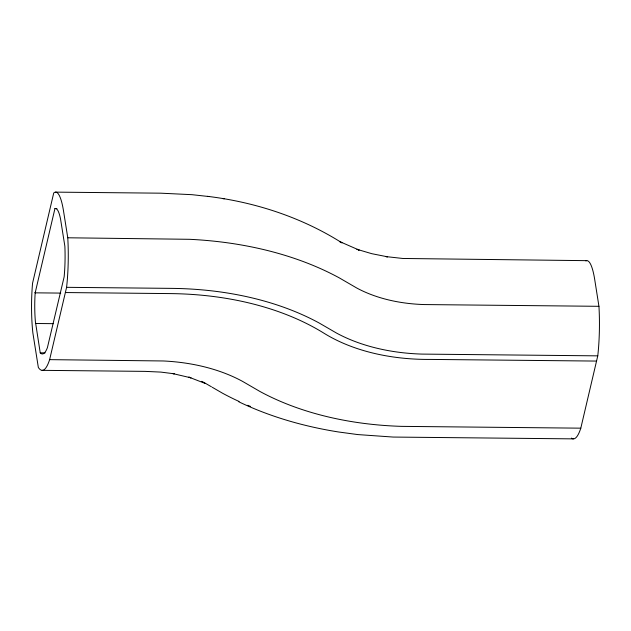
<?xml version="1.0" encoding="UTF-8"?>
<svg xmlns="http://www.w3.org/2000/svg" width="631" height="631" viewBox="0 0 631 631"><rect width="100%" height="100%" fill="white"/><g stroke="black" fill="none" stroke-linecap="round" stroke-linejoin="round"><path stroke-width="0.95" d="M60.734 293.092L35.178 292.839L35.218 292.295L35.036 295.213A38.499 7.485 -89.4 0 0 35.407 321.707L40.234 352.832L45.132 352.879M35.178 292.839L54.936 208.585L56.9 208.609M49.628 359.638L66.594 287.326A61.996 12.052 -89.4 0 0 67.769 237.784L63.557 211.211A55.118 10.711 -89.4 0 0 53.722 193.007L32.56 283.216A54.897 10.672 -89.4 0 0 32.875 332.971L38.333 367.416A71.129 13.827 -89.4 0 0 49.628 359.638L163.405 360.971A163.019 104.785 -9 0 1 242.47 381.337L260.067 391.543A278.476 178.999 -9 0 0 401.695 426.367L580.804 428.165L597.77 355.852A61.996 12.052 -89.4 0 0 598.945 306.311L594.741 279.73A55.118 10.711 -89.4 0 0 585.82 260.887M54.936 208.585L55.433 208.53A38.712 7.525 -89.4 0 1 60.623 219.501L64.867 246.232A45.606 8.866 -89.4 0 1 64.141 276.867L47.412 347.626A54.731 10.64 -89.4 0 1 40.834 353.36L40.234 352.832M55.575 192.132L160.747 193.181L191.966 194.679L208.9 196.541M67.769 237.784L189.545 239.307A308.804 198.497 -9 0 1 339.328 277.9L356.681 287.973A132.691 85.288 -9 0 0 424.166 304.56L598.945 306.311M586.751 260.658L402.767 258.465L385.912 256.588L387.521 256.817L371.762 253.686L356.933 249.3L359.134 250.097L339.51 241.492L341.947 242.848C301.429 217.206 254.885 202.078 207.41 196.328M66.594 287.326L171.545 288.375A273.562 175.844 -9 0 1 319.168 323.009L336.591 333.105A167.83 107.877 -9 0 0 421.942 354.094L597.77 355.852M65.364 292.547L170.212 293.596A265.675 170.772 -9 0 1 323.948 333.2A175.812 113.012 -9 0 0 430.571 359.418L596.547 361.074M35.581 323.49L53.241 323.664M42.135 370.342L145.075 371.375L160.842 372.093L174.29 373.797L172.539 373.52L191.004 377.851L188.811 377.109L205.004 383.364M573.311 438.868L393.145 437.062L357.73 434.57L338.776 432.014C304.316 426.58 270.383 416.917 238.873 401.837M222.562 198.56L224.234 198.797M212.268 387.276L222.506 393.208A327.268 210.368 -9 0 0 239.086 401.482M211.44 386.795L204.83 382.962A114.227 73.425 -9 0 0 201.739 381.345M250.397 406.396A327.268 210.368 -9 0 1 247.746 405.291M580.804 428.165A71.129 13.827 -89.4 0 1 571.386 438.103"/></g></svg>
